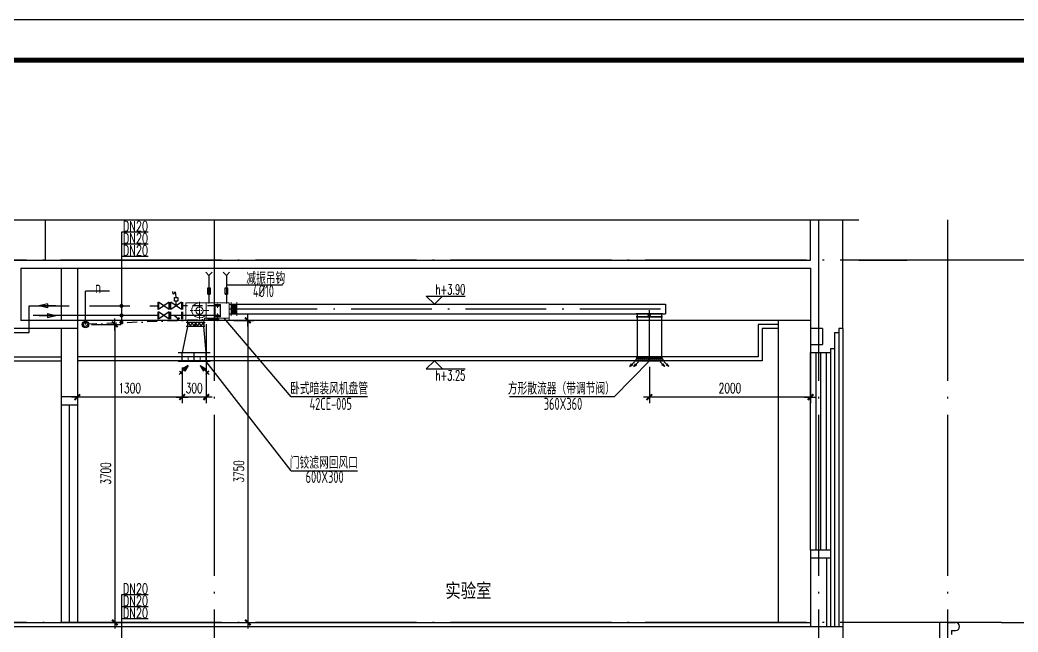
# Model space of a CAD drawing. Extents: x -345393 to -54719, y 203828 to 476815.
# Drawn here: x -240010 to -227621, y 248275 to 255872 of the extents above; entities that cross this region are included whole.
import ezdxf
from ezdxf.enums import TextEntityAlignment as Align

# ---------------------------------------------------------------- set-up
doc = ezdxf.new("R2010")
doc.units = 0
doc.header["$LTSCALE"] = 1000
doc.header["$MEASUREMENT"] = 0
for name, pattern in [('CENTER2', [1.125, 0.75, -0.125, 0.125, -0.125]), ('CHENG_DOTE', [1.42, 1, -0.2, 0.02, -0.2]), ('CONTINOUS', [0]), ('DASH', [0.35, 0.25, -0.1]), ('DASHDOT2', [0.5, 0.25, -0.125, 0, -0.125]), ('DASHED', [0.75, 0.5, -0.25]), ('DOTE', [2.42, 2, -0.2, 0.02, -0.2]), ('HIDDEN2', [0.1875, 0.125, -0.0625])]:
    doc.linetypes.add(name, pattern=pattern)
doc.layers.get('0').update_dxf_attribs({"color": 252, "linetype": 'CONTINUOUS'})
doc.layers.get('Defpoints').update_dxf_attribs({"color": 252, "linetype": 'CONTINUOUS'})
for name, color, linetype in [('A-卫生间', 252, 'CONTINUOUS'), ('A-外窗', 252, 'CONTINUOUS'), ('A-立面看线', 252, 'CONTINUOUS'), ('A-装饰构件', 252, 'CONTINUOUS'), ('DOTE', 250, 'DOTE'), ('WALL', 252, 'CONTINUOUS'), ('图框', 252, 'CONTINUOUS'), ('暖通-水-水阀', 3, 'CONTINUOUS'), ('暖通-水-管道-供水', 1, 'CONTINUOUS'), ('暖通-水-管道-凝结水', 40, 'DASHDOT2'), ('暖通-水-管道-回水', 6, 'DASHED'), ('暖通-水-管道-立管', 6, 'CONTINUOUS'), ('暖通-水-管道-管径', 201, 'CONTINUOUS'), ('暖通-风-标注', 160, 'CONTINUOUS'), ('暖通-风-法兰', 2, 'CONTINUOUS'), ('暖通-风-装饰吊顶', 74, 'DASH'), ('暖通-风-说明', 3, 'CONTINUOUS'), ('暖通-风-轴线', 5, 'CHENG_DOTE'), ('暖通-风-风管', 4, 'CONTINUOUS')]:
    doc.layers.add(name, color=color, linetype=linetype)
doc.layers.add('暖通-水-设备', color=3, linetype='CONTINUOUS', lineweight=20)
doc.layers.add('暖通-风-风口', color=3, linetype='CONTINUOUS', lineweight=20)
doc.styles.add('HT', font='simhei.ttf')
doc.styles.add('HZ-ZGBZ', font='romanc.shx', dxfattribs={"width": 0.65, "bigfont": '0hztxt.shx'})
doc.styles.add('NT1', font='tjromans.shx', dxfattribs={"width": 0.7, "bigfont": 'hztxt.shx'})
doc.styles.add('NT4', font='tssdeng.shx', dxfattribs={"width": 0.65, "bigfont": 'tssdchn.shx'})
doc.dimstyles.new('暖-标注50', dxfattribs={"dimscale": 0.5, "dimtxt": 250, "dimasz": 1, "dimexe": 150, "dimexo": 150, "dimgap": 100, "dimtad": 1, "dimdec": 0, "dimdsep": 46, "dimtxsty": 'HZ-ZGBZ', "dimblk": '_DIMX', "dimcen": 0.09, "dimclrt": 7, "dimadec": 0, "dimazin": 0, "dimtfac": 1, "dimtdec": 0, "dimtix": 1, "dimtmove": 2, "dimatfit": 3, "dimldrblk": '_DIMX', "dimfxl": 0, "dimtolj": 1, "dimtzin": 0, "dimarcsym": 0})

# ---------------------------------------------------------------- blocks, each defined once
blk = doc.blocks.new('_DIMX')
blk.add_line((-150, 0), (150, 0))
at = {"const_width": 50}
blk.add_lwpolyline([(-70, -70), (70, 70)], dxfattribs=at)
blk = doc.blocks.new('*D355')
at = {"layer": 'Defpoints', "color": 0}
for p in [(-227902, 248393), (-225968, 248393), (-227902, 244393)]:
    blk.add_point(p, dxfattribs=at)
at = {"layer": '暖通-风-标注', "color": 0, "lineweight": -2}
for p, q in [((-227827, 248393), (-225893, 248393)), ((-225968, 244394), (-225968, 248393)), ((-227827, 244393), (-225893, 244393))]:
    blk.add_line(p, q, dxfattribs=at)
at = {"layer": '暖通-风-标注', "color": 0, "lineweight": -2, "xscale": 0.5, "yscale": 0.5, "zscale": 0.5}
for p, rotation in [((-225968, 248393), 90), ((-225968, 244393), 270)]:
    blk.add_blockref('_DIMX', p, dxfattribs=dict(at, rotation=rotation))
at = {"layer": '暖通-风-标注', "color": 7, "insert": (-226081, 246393), "char_height": 125, "attachment_point": 5, "rotation": 90, "style": 'HZ-ZGBZ'}
blk.add_mtext('\\A1;4000', dxfattribs=at)
blk = doc.blocks.new('*D356')
at = {"layer": 'Defpoints', "color": 0}
for p in [(-227902, 252893), (-225968, 252893), (-227902, 248393)]:
    blk.add_point(p, dxfattribs=at)
at = {"layer": '暖通-风-标注', "color": 0, "lineweight": -2}
for p, q in [((-227827, 252893), (-225893, 252893)), ((-225968, 248394), (-225968, 252893)), ((-227827, 248393), (-225893, 248393))]:
    blk.add_line(p, q, dxfattribs=at)
at = {"layer": '暖通-风-标注', "color": 0, "lineweight": -2, "xscale": 0.5, "yscale": 0.5, "zscale": 0.5}
for p, rotation in [((-225968, 252893), 90), ((-225968, 248393), 270)]:
    blk.add_blockref('_DIMX', p, dxfattribs=dict(at, rotation=rotation))
at = {"layer": '暖通-风-标注', "color": 7, "insert": (-226081, 250643), "char_height": 125, "attachment_point": 5, "rotation": 90, "style": 'HZ-ZGBZ'}
blk.add_mtext('\\A1;4500', dxfattribs=at)
blk = doc.blocks.new('*D357')
at = {"layer": 'Defpoints', "color": 0}
for p in [(-227991, 252893), (-225629, 252893), (-227991, 230393)]:
    blk.add_point(p, dxfattribs=at)
at = {"layer": '暖通-风-标注', "color": 0, "lineweight": -2}
for p, q in [((-227916, 252893), (-225554, 252893)), ((-225629, 230394), (-225629, 252893)), ((-227916, 230393), (-225554, 230393))]:
    blk.add_line(p, q, dxfattribs=at)
at = {"layer": '暖通-风-标注', "color": 0, "lineweight": -2, "xscale": 0.5, "yscale": 0.5, "zscale": 0.5}
for p, rotation in [((-225629, 252893), 90), ((-225629, 230393), 270)]:
    blk.add_blockref('_DIMX', p, dxfattribs=dict(at, rotation=rotation))
at = {"layer": '暖通-风-标注', "color": 7, "insert": (-225741, 241643), "char_height": 125, "attachment_point": 5, "rotation": 90, "style": 'HZ-ZGBZ'}
blk.add_mtext('\\A1;22500', dxfattribs=at)
blk = doc.blocks.new('1-1剖面2~4F')
at = {"layer": '暖通-水-管道-管径'}
for p, q in [((5380.5, 4345.4), (5047.6, 4345.4)), ((5047.6, 4345.4), (5047.6, 3224.2)), ((5380.5, 4195.4), (5047.6, 4195.4)), ((5380.5, 4045.4), (5047.6, 4045.4))]:
    blk.add_line(p, q, dxfattribs=at)
at = {"layer": '暖通-水-管道-管径', "style": 'NT1', "width": 0.7}
for p in [(5065, 4357.5), (5065, 4207.5), (5065, 4057.5)]:
    blk.add_text('DN20', height=125, dxfattribs=at).set_placement(p)
blk = doc.blocks.new('箭头')
at = {"color": 3, "linetype": 'CONTINOUS'}
for p, q in [((-317, 0), (381, 0)), ((32, 84), (381, 0)), ((32, 84), (32, -84)), ((32, -84), (381, 0))]:
    blk.add_line(p, q, dxfattribs=at)
blk = doc.blocks.new('截止阀1')
at = {"layer": '暖通-水-水阀'}
for p, q in [((100, 0), (-100, 0)), ((100, -20), (-100, -20)), ((100, -320), (-100, -20)), ((-100, -320), (100, -20)), ((-100, -320), (100, -320)), ((-100, -340), (100, -340))]:
    blk.add_line(p, q, dxfattribs=at)
blk = doc.blocks.new('除污器2')
at = {"layer": '暖通-水-水阀'}
for p, q in [((100, 340), (-100, 340)), ((100, 320), (-100, 320)), ((-100, 20), (100, 20)), ((-100, 0), (100, 0)), ((134, 145), (60, 80)), ((140, 137), (66, 73))]:
    blk.add_line(p, q, dxfattribs=at)
at = {"layer": '暖通-水-水阀', "const_width": 40}
for points in [[(0, 320), (0, 20)], [(0, 224), (97, 112)]]:
    blk.add_lwpolyline(points, dxfattribs=at)
blk = doc.blocks.new('dd')
at = {"layer": '暖通-水-水阀'}
for p, q in [((100, 0), (-100, 0)), ((-325, -86), (-400, -79)), ((-387, -139), (-325, -86)), ((-334, -157), (-387, -139)), ((-236, -170), (-334, -157)), ((0, -170), (-130, -170)), ((100, -20), (-100, -20)), ((100, -320), (-100, -20)), ((-100, -320), (100, -20)), ((-100, -320), (100, -320)), ((-100, -340), (100, -340))]:
    blk.add_line(p, q, dxfattribs=at)
blk.add_lwpolyline([(-236, -217), (-130, -217), (-130, -123), (-236, -123)], close=True, dxfattribs=at)
blk = doc.blocks.new('*D737')
at = {"layer": 'Defpoints', "color": 0}
for p in [(-237430, 252143), (-237830, 248393), (-237181, 248393)]:
    blk.add_point(p, dxfattribs=at)
at = {"layer": '暖通-风-标注', "color": 0, "lineweight": -2}
for p, q in [((-237355, 252143), (-237106, 252143)), ((-237181, 252142), (-237181, 248393)), ((-237755, 248393), (-237106, 248393))]:
    blk.add_line(p, q, dxfattribs=at)
at = {"layer": '暖通-风-标注', "color": 0, "lineweight": -2, "xscale": 0.5, "yscale": 0.5, "zscale": 0.5}
for p, rotation in [((-237181, 252143), 90), ((-237181, 248393), 270)]:
    blk.add_blockref('_DIMX', p, dxfattribs=dict(at, rotation=rotation))
at = {"layer": '暖通-风-标注', "color": 7, "insert": (-237293, 250268), "char_height": 125, "attachment_point": 5, "rotation": 90, "style": 'HZ-ZGBZ'}
blk.add_mtext('\\A1;3750', dxfattribs=at)
blk = doc.blocks.new('*D738')
at = {"layer": 'Defpoints', "color": 0}
for p in [(-239197, 252093), (-239297, 248393), (-238832, 248393)]:
    blk.add_point(p, dxfattribs=at)
at = {"layer": '暖通-风-标注', "color": 0, "lineweight": -2}
for p, q in [((-239122, 252093), (-238757, 252093)), ((-238832, 252092), (-238832, 248393)), ((-239222, 248393), (-238757, 248393))]:
    blk.add_line(p, q, dxfattribs=at)
at = {"layer": '暖通-风-标注', "color": 0, "lineweight": -2, "xscale": 0.5, "yscale": 0.5, "zscale": 0.5}
for p, rotation in [((-238832, 252093), 90), ((-238832, 248393), 270)]:
    blk.add_blockref('_DIMX', p, dxfattribs=dict(at, rotation=rotation))
at = {"layer": '暖通-风-标注', "color": 7, "insert": (-238945, 250243), "char_height": 125, "attachment_point": 5, "rotation": 90, "style": 'HZ-ZGBZ'}
blk.add_mtext('\\A1;3700', dxfattribs=at)
blk = doc.blocks.new('fg_baiy01')
for p, q in [((0.5, 0.5), (-0.5, 0.5)), ((-0.5, 0.5), (-0.5, -0.5)), ((0.5, -0.5), (0.5, 0.5)), ((-0.5, 0.25), (0.5, 0.25)), ((-0.5, 0), (0.5, 0)), ((-0.5, -0.25), (0.5, -0.25)), ((-0.5, -0.5), (0.5, -0.5))]:
    blk.add_line(p, q)
blk = doc.blocks.new('A$C76E60354')
at = {"layer": '暖通-风-说明', "color": 95}
for p, q in [((-113, -113), (0, 0)), ((0, 0), (-68, -39)), ((0, 0), (-39, -68)), ((-106, -69), (-81, -81)), ((-69, -106), (-106, -69)), ((-106, -69), (-81, -81)), ((-69, -106), (-94, -94)), ((-40, -39), (-68, -39)), ((-39, -68), (-40, -39))]:
    blk.add_line(p, q, dxfattribs=at)
for points in [[(-68, -39), (-40, -39), (0, 0)], [(-39, -68), (-40, -39), (0, 0)]]:
    blk.add_solid(points, dxfattribs=at)
blk = doc.blocks.new('风机盘管2')
h = blk.add_hatch()
h.set_pattern_fill('ANSI37', color=95, scale=5, style=0)
h.set_pattern_definition([(45, (-10574485.771, -16627846.545), (-11.225320151, 11.225320151), []), (135, (-10574485.771, -16627846.545), (-11.225320151, -11.225320151), [])])
h.paths.add_polyline_path([(-167, -15), (-237, -15), (-237, -75), (-167, -75)])
h.paths.add_polyline_path([(-237, -75), (-237, -135), (-167, -135), (-167, -75)])
for p, q in [((-142, 0), (141, 0)), ((-142, -210), (-142, 0)), ((141, 0), (141, -210)), ((141, 0), (396, 0)), ((226, 0), (141, 0)), ((396, 0), (396, -220)), ((-142, -190), (141, -190)), ((-142, -190), (141, -190)), ((-132, -220), (131, -220)), ((141, -190), (163, -190)), ((157, -245), (390, -245)), ((163, -190), (163, -220)), ((163, -220), (396, -220)), ((173, -220), (173, -245)), ((373, -220), (373, -245))]:
    blk.add_line(p, q)
at = {"color": 3, "linetype": 'CENTER2', "ltscale": 0.1}
for p, q in [((226, 12), (226, -203)), ((-25, -38), (25, -38)), ((0, -13), (0, -63)), ((109, -96), (343, -96)), ((-25, -156), (25, -156)), ((-20, -205), (20, -205)), ((0, -131), (0, -181)), ((0, -185), (0, -225))]:
    blk.add_line(p, q, dxfattribs=at)
for points in [[(-35, -20), (35, -20), (35, -173), (-35, -173)], [(-30, -25), (30, -25), (30, -168), (-30, -168)]]:
    blk.add_lwpolyline(points, close=True)
for centre, radius in [((0, -38), 12.5), ((226, -96), 45.7), ((0, -156), 12.5), ((0, -205), 10)]:
    blk.add_circle(centre, radius)
for centre, radius, start, end in [((226, -99), 98.9, 1.8115, 90), ((223, -84), 102, 216.3406, 353.3695), ((-132, -210), 10, 180, 270), ((131, -210), 10, 270, 0)]:
    blk.add_arc(centre, radius, start, end)
at = {"layer": '暖通-水-设备'}
for p, q in [((-237, -160), (-237, 10)), ((-167, -160), (-167, 10))]:
    blk.add_line(p, q, dxfattribs=at)
at = {"layer": '暖通-风-轴线'}
blk.add_line((-142, -75), (-237, -75), dxfattribs=at)
at = {"layer": '暖通-风-风管'}
for p, q in [((-142, -15), (-237, -15)), ((-142, -135), (-237, -135))]:
    blk.add_line(p, q, dxfattribs=at)
blk = doc.blocks.new('A$C5A12350D')
at = {"layer": '暖通-风-标注'}
h = blk.add_hatch(dxfattribs=at)
h.set_pattern_fill('ANSI37', color=256, scale=250, style=0)
h.set_pattern_definition([(45, (-633792.043, -274273.086), (-22.0970869, 22.0970869), []), (135, (-633792.043, -274273.086), (-22.0970869, -22.0970869), [])])
h.paths.add_polyline_path([(200, -50), (200, 0), (100, 0), (100, -50)])
h.paths.add_polyline_path([(100, -50), (100, 0), (0, 0), (0, -50)])
at = {"layer": '暖通-风-法兰'}
for p, q in [((-16, 0), (216, 0)), ((-16, -50), (216, -50))]:
    blk.add_line(p, q, dxfattribs=at)
at = {"layer": '暖通-风-轴线'}
blk.add_line((100, 0), (100, -50), dxfattribs=at)
at = {"layer": '暖通-风-风管'}
for p, q in [((0, 0), (0, -50)), ((200, 0), (200, -50))]:
    blk.add_line(p, q, dxfattribs=at)
blk = doc.blocks.new('*D739')
at = {"layer": 'Defpoints', "color": 0}
for p in [(-237697, 252170), (-237997, 251633), (-237997, 251191)]:
    blk.add_point(p, dxfattribs=at)
at = {"layer": '暖通-风-标注', "color": 0, "lineweight": -2}
for p, q in [((-237697, 252095), (-237697, 251116)), ((-237997, 251558), (-237997, 251116)), ((-237998, 251191), (-237998, 251191)), ((-237697, 251191), (-237997, 251191)), ((-237697, 251191), (-237696, 251191))]:
    blk.add_line(p, q, dxfattribs=at)
at = {"layer": '暖通-风-标注', "color": 0, "lineweight": -2, "xscale": 0.5, "yscale": 0.5, "zscale": 0.5}
blk.add_blockref('_DIMX', (-237997, 251191), dxfattribs=at)
at = {"layer": '暖通-风-标注', "color": 0, "lineweight": -2, "xscale": 0.5, "yscale": 0.5, "zscale": 0.5, "rotation": 180}
blk.add_blockref('_DIMX', (-237697, 251191), dxfattribs=at)
at = {"layer": '暖通-风-标注', "color": 7, "insert": (-237847, 251303), "char_height": 125, "attachment_point": 5, "style": 'HZ-ZGBZ'}
blk.add_mtext('\\A1;300', dxfattribs=at)
blk = doc.blocks.new('*D740')
at = {"layer": 'Defpoints', "color": 0}
for p in [(-239297, 251643), (-237997, 251633), (-239297, 251191)]:
    blk.add_point(p, dxfattribs=at)
at = {"layer": '暖通-风-标注', "color": 0, "lineweight": -2}
for p, q in [((-239297, 251568), (-239297, 251116)), ((-237997, 251558), (-237997, 251116)), ((-237998, 251191), (-239297, 251191))]:
    blk.add_line(p, q, dxfattribs=at)
at = {"layer": '暖通-风-标注', "color": 0, "lineweight": -2, "xscale": 0.5, "yscale": 0.5, "zscale": 0.5, "rotation": 180}
blk.add_blockref('_DIMX', (-239297, 251191), dxfattribs=at)
at = {"layer": '暖通-风-标注', "color": 0, "lineweight": -2, "xscale": 0.5, "yscale": 0.5, "zscale": 0.5}
blk.add_blockref('_DIMX', (-237997, 251191), dxfattribs=at)
at = {"layer": '暖通-风-标注', "color": 7, "insert": (-238647, 251303), "char_height": 125, "attachment_point": 5, "style": 'HZ-ZGBZ'}
blk.add_mtext('\\A1;1300', dxfattribs=at)
blk = doc.blocks.new('*D741')
at = {"layer": 'Defpoints', "color": 0}
for p in [(-230197, 252143), (-232197, 251643), (-232197, 251191)]:
    blk.add_point(p, dxfattribs=at)
at = {"layer": '暖通-风-标注', "color": 0, "lineweight": -2}
for p, q in [((-230197, 252068), (-230197, 251116)), ((-232197, 251568), (-232197, 251116)), ((-230198, 251191), (-232197, 251191))]:
    blk.add_line(p, q, dxfattribs=at)
at = {"layer": '暖通-风-标注', "color": 0, "lineweight": -2, "xscale": 0.5, "yscale": 0.5, "zscale": 0.5, "rotation": 180}
blk.add_blockref('_DIMX', (-232197, 251191), dxfattribs=at)
at = {"layer": '暖通-风-标注', "color": 0, "lineweight": -2, "xscale": 0.5, "yscale": 0.5, "zscale": 0.5}
blk.add_blockref('_DIMX', (-230197, 251191), dxfattribs=at)
at = {"layer": '暖通-风-标注', "color": 7, "insert": (-231197, 251303), "char_height": 125, "attachment_point": 5, "style": 'HZ-ZGBZ'}
blk.add_mtext('\\A1;2000', dxfattribs=at)

msp = doc.modelspace()

# ---------------------------------------------------------------- linework, layer by layer
at = {"layer": 'A-卫生间'}
for p, q in [((-239697.37346, 253392.5295), (-239697.37346, 252892.5295)), ((-230597.38048, 252142.5295), (-230597.38048, 248392.5295)), ((-253997.37041, 248392.5295), (-230197.38334, 248392.5295))]:
    msp.add_line(p, q, dxfattribs=at)
at = {"layer": 'A-卫生间', "color": 251}
msp.add_line((-230197.38334, 252142.5295), (-239297.37346, 252142.5295), dxfattribs=at)
at = {"layer": 'A-卫生间'}
msp.add_lwpolyline([(-254597.36911, 253392.5295), (-242247.37688, 253392.5295), (-242097.39953, 253542.50685), (-242097.35422, 253242.55215), (-241947.37688, 253392.5295), (-229597.38464, 253392.5295)], dxfattribs=at)
at = {"layer": 'A-外窗'}
for p, q in [((-230197.38334, 249292.5295), (-230197.38334, 251742.5295)), ((-230127.38334, 249292.5295), (-230127.38334, 251742.5295)), ((-230067.38334, 249292.5295), (-230067.38334, 251742.5295)), ((-229997.38334, 249292.5295), (-229997.38334, 251742.5295)), ((-239497.37346, 251092.5295), (-239497.37346, 248392.5295)), ((-239397.37346, 251092.5295), (-239397.37346, 248392.5295)), ((-239297.37346, 251092.5295), (-239297.37346, 248392.5295))]:
    msp.add_line(p, q, dxfattribs=at)
at = {"layer": 'A-立面看线'}
for p, q in [((-229597.38334, 252892.5295), (-228997.38334, 252892.5295)), ((-228597.20972, 248392.5295), (-229197.38334, 248392.5295))]:
    msp.add_line(p, q, dxfattribs=at)
at = {"layer": 'A-装饰构件'}
for p, q in [((-229597.38334, 252892.5295), (-229797.38334, 252892.5295)), ((-229847.38334, 251992.5295), (-229847.38334, 248342.5295)), ((-229797.38334, 252042.5295), (-229797.38334, 248342.5295)), ((-229897.38334, 251792.5295), (-229897.38334, 248342.5295)), ((-229947.38334, 251742.5295), (-229947.38334, 249292.5295)), ((-229947.38334, 249192.5295), (-229947.38334, 248342.5295)), ((-228497.20972, 248392.5295), (-228397.20621, 248392.5295)), ((-228447.20972, 248292.5295), (-228397.20972, 248292.5295)), ((-228447.20972, 248292.5295), (-228447.20972, 248242.5295))]:
    msp.add_line(p, q, dxfattribs=at)
msp.add_arc((-228397.20972, 248342.5295), 50, 270, 90, dxfattribs=at)
at = {"layer": 'DOTE'}
for p, q in [((-237597.38334, 253392.5295), (-237597.38334, 230392.5295)), ((-230097.38334, 253392.5295), (-230097.38334, 230392.5295)), ((-228497.38334, 253392.5295), (-228497.38334, 230392.5295)), ((-227827.38029, 252892.5295), (-254097.38334, 252892.5295)), ((-227827.38029, 248392.5295), (-254097.38334, 248392.5295))]:
    msp.add_line(p, q, dxfattribs=at)
at = {"layer": 'WALL'}
for p, q in [((-230197.38334, 252892.5295), (-230197.38334, 253392.5295)), ((-229797.38334, 252042.5295), (-229797.38464, 253392.5295)), ((-253997.37041, 252892.5295), (-230197.38334, 252892.5295)), ((-239997.37346, 252792.5295), (-230197.38191, 252792.5295)), ((-239997.37346, 252792.5295), (-239997.37346, 252142.5295)), ((-239497.37346, 252792.5295), (-239497.37346, 252142.5295)), ((-239297.37346, 252792.5295), (-239297.37346, 251092.5295)), ((-230197.38334, 252792.5295), (-230197.38334, 251742.5295)), ((-239297.37346, 252142.5295), (-239997.37346, 252142.5295)), ((-239297.37346, 252042.5295), (-240397.37346, 252042.5295)), ((-239497.37346, 252042.5295), (-239497.37346, 251092.5295)), ((-230047.38334, 252042.5295), (-230197.38334, 252042.5295)), ((-230047.38334, 252042.5295), (-230047.38334, 251842.5295)), ((-229897.38334, 251992.5295), (-229847.38334, 251992.5295)), ((-229897.38334, 251992.5295), (-229897.38334, 251792.5295)), ((-229847.38334, 252042.5295), (-229847.38334, 251992.5295)), ((-229797.38334, 252042.5295), (-229847.38334, 252042.5295)), ((-230197.38334, 251842.5295), (-230047.38334, 251842.5295)), ((-229947.38334, 251792.5295), (-229897.38334, 251792.5295)), ((-229947.38334, 251792.5295), (-229947.38334, 251742.5295)), ((-230197.38334, 251742.5295), (-229947.38334, 251742.5295)), ((-239297.37346, 251192.5295), (-239497.37346, 251192.5295)), ((-239297.37346, 251092.5295), (-239497.37346, 251092.5295)), ((-230197.38334, 249292.5295), (-230197.38334, 248342.5295)), ((-229947.38334, 249292.5295), (-230197.38334, 249292.5295)), ((-229947.38334, 249292.5295), (-229947.38334, 249192.5295)), ((-229947.38334, 249192.5295), (-230197.38334, 249192.5295)), ((-229997.38334, 249192.5295), (-229997.38334, 248342.5295)), ((-254397.36878, 248342.5295), (-229797.38497, 248342.5295)), ((-229797.38497, 248342.5295), (-229797.38436, 248042.5295)), ((-228597.20972, 248392.5295), (-228597.20972, 248042.5295)), ((-228497.20972, 248392.5295), (-228597.20972, 248392.5295)), ((-228497.20972, 248392.5295), (-228497.20972, 247892.5295))]:
    msp.add_line(p, q, dxfattribs=at)
at = {"layer": '图框'}
msp.add_line((-219242.68185, 255872.36281), (-261292.68185, 255872.36281), dxfattribs=at)
at = {"layer": '图框', "const_width": 60}
msp.add_lwpolyline([(-219742.68185, 255372.36281), (-260042.68185, 255372.36281), (-260042.68185, 226672.36281), (-219742.68185, 226672.36281)], close=True, dxfattribs=at)
at = {"layer": '暖通-水-管道-供水'}
for p, q in [((-238299.78405, 252204.54972), (-239847.38639, 252204.54972)), ((-237555.88639, 252204.54972), (-237993.78405, 252204.54972))]:
    msp.add_line(p, q, dxfattribs=at)
at = {"layer": '暖通-水-管道-凝结水', "ltscale": 0.5}
msp.add_line((-237555.88639, 252159.68375), (-239157.44478, 252094.68999), dxfattribs=at)
at = {"layer": '暖通-水-管道-回水', "linetype": 'HIDDEN2'}
msp.add_line((-237555.88639, 252322.54972), (-237993.78405, 252322.54972), dxfattribs=at)
at = {"layer": '暖通-水-管道-回水'}
msp.add_lwpolyline([(-240397.38639, 251992.5295), (-239897.38639, 251992.5295), (-239897.38639, 252322.54972), (-238299.78405, 252322.54972)], dxfattribs=at)
at = {"layer": '暖通-水-管道-立管', "color": 3}
for radius in [40, 25]:
    msp.add_circle((-239197.38639, 252092.5295), radius, dxfattribs=at)
at = {"layer": '暖通-水-管道-管径'}
for p, q in [((-238416.89585, 253237.92302), (-238749.78405, 253237.92302)), ((-238749.78405, 253237.92302), (-238749.78405, 252116.74086)), ((-238416.89585, 253237.92302), (-238749.78405, 253237.92302)), ((-238416.89585, 253087.92302), (-238749.78405, 253087.92302)), ((-238416.89585, 252937.92302), (-238749.78405, 252937.92302))]:
    msp.add_line(p, q, dxfattribs=at)
at = {"layer": '暖通-水-管道-管径', "const_width": 25}
for points in [[(-238737.28405, 252322.54972, -1), (-238762.28405, 252322.54972, -1)], [(-238737.28405, 252204.54972, -1), (-238762.28405, 252204.54972, -1)], [(-238737.28405, 252116.74086, -1), (-238762.28405, 252116.74086, -1)]]:
    msp.add_lwpolyline(points, format="xyb", close=True, dxfattribs=at)
at = {"layer": '暖通-风-标注', "color": 95}
for p, q in [((-232381.06223, 251626.9224), (-232438.33788, 251569.64675)), ((-232331.06223, 251626.9224), (-232388.33788, 251569.64675)), ((-232063.7303, 251626.9224), (-232006.45465, 251569.64675)), ((-232013.7303, 251626.9224), (-231956.45465, 251569.64675)), ((-232438.33788, 251569.64675), (-232418.40292, 251604.16756)), ((-232438.33788, 251569.64675), (-232404.10663, 251589.36295)), ((-232418.56557, 251589.60498), (-232418.40292, 251604.16756)), ((-232404.10663, 251589.36295), (-232418.56557, 251589.60498)), ((-232388.33788, 251569.64675), (-232368.40292, 251604.16756)), ((-232388.33788, 251569.64675), (-232354.10663, 251589.36295)), ((-232368.56557, 251589.60498), (-232368.40292, 251604.16756)), ((-232354.10663, 251589.36295), (-232368.56557, 251589.60498)), ((-232040.6859, 251589.36295), (-232026.22696, 251589.60498)), ((-232006.45465, 251569.64675), (-232040.6859, 251589.36295)), ((-232026.22696, 251589.60498), (-232026.38961, 251604.16756)), ((-232006.45465, 251569.64675), (-232026.38961, 251604.16756)), ((-231990.6859, 251589.36295), (-231976.22696, 251589.60498)), ((-231956.45465, 251569.64675), (-231990.6859, 251589.36295)), ((-231956.45465, 251569.64675), (-231976.38961, 251604.16756))]:
    msp.add_line(p, q, dxfattribs=at)
at = {"layer": '暖通-风-标注', "const_width": 10}
for points in [[(-237669.21108, 252360.37525, 1), (-237659.21108, 252360.37525, 1)], [(-237442.5617, 252360.37525, -1), (-237452.5617, 252360.37525, -1)]]:
    msp.add_lwpolyline(points, format="xyb", close=True, dxfattribs=at)
at = {"layer": '暖通-风-标注', "color": 95}
for points in [[(-232418.40292, 251604.16756), (-232418.56557, 251589.60498), (-232438.33788, 251569.64675)], [(-232404.10663, 251589.36295), (-232418.56557, 251589.60498), (-232438.33788, 251569.64675)], [(-232368.40292, 251604.16756), (-232368.56557, 251589.60498), (-232388.33788, 251569.64675)], [(-232354.10663, 251589.36295), (-232368.56557, 251589.60498), (-232388.33788, 251569.64675)], [(-232040.6859, 251589.36295), (-232026.22696, 251589.60498), (-232006.45465, 251569.64675)], [(-232026.38961, 251604.16756), (-232026.22696, 251589.60498), (-232006.45465, 251569.64675)], [(-231990.6859, 251589.36295), (-231976.22696, 251589.60498), (-231956.45465, 251569.64675)], [(-231976.38961, 251604.16756), (-231976.22696, 251589.60498), (-231956.45465, 251569.64675)]]:
    msp.add_solid(points, dxfattribs=at)
at = {"layer": '暖通-风-法兰'}
for p, q in [((-232032.39627, 252225.37525), (-232362.39627, 252225.37525)), ((-232032.39627, 252222.37525), (-232362.39627, 252222.37525)), ((-232032.39627, 252187.87525), (-232362.39627, 252187.87525)), ((-232032.39627, 252184.87525), (-232362.39627, 252184.87525)), ((-238047.38639, 251742.5295), (-237647.38639, 251742.5295)), ((-237647.38639, 251632.5295), (-238047.38639, 251632.5295)), ((-232389.89627, 251642.5295), (-232004.89627, 251642.5295)), ((-232032.39627, 251675.5295), (-232362.39627, 251675.5295)), ((-232032.39627, 251672.5295), (-232362.39627, 251672.5295)), ((-232322.39627, 251672.5295), (-232352.39627, 251642.5295)), ((-232297.39627, 251672.5295), (-232327.39627, 251642.5295)), ((-232272.39627, 251672.5295), (-232302.39627, 251642.5295)), ((-232247.39627, 251672.5295), (-232277.39627, 251642.5295)), ((-232222.39627, 251672.5295), (-232252.39627, 251642.5295)), ((-232197.39627, 251672.5295), (-232227.39627, 251642.5295)), ((-232197.39627, 251672.5295), (-232167.39627, 251642.5295)), ((-232172.39627, 251672.5295), (-232142.39627, 251642.5295)), ((-232147.39627, 251672.5295), (-232117.39627, 251642.5295)), ((-232122.39627, 251672.5295), (-232092.39627, 251642.5295)), ((-232097.39627, 251672.5295), (-232067.39627, 251642.5295)), ((-232072.39627, 251672.5295), (-232042.39627, 251642.5295))]:
    msp.add_line(p, q, dxfattribs=at)
at = {"layer": '暖通-风-法兰', "color": 75}
for p, q in [((-232192.68776, 252221.46164), (-232214.94772, 252199.99682)), ((-232198.16054, 252190.42532), (-232212.40307, 252211.3706)), ((-232184.88809, 252216.31538), (-232208.01571, 252194.01388)), ((-232189.31357, 252192.36746), (-232207.46901, 252219.06714)), ((-232182.28023, 252208.60744), (-232203.50145, 252188.14424)), ((-232181.5066, 252196.97199), (-232199.01204, 252222.71575))]:
    msp.add_line(p, q, dxfattribs=at)
at = {"layer": '暖通-风-装饰吊顶', "linetype": 'ByBlock'}
for p, q in [((-244697.38029, 251692.5295), (-239497.37346, 251692.5295)), ((-244697.38029, 251642.5295), (-239497.37346, 251642.5295))]:
    msp.add_line(p, q, dxfattribs=at)
for points in [[(-230597.3934, 252092.5295), (-230847.3934, 252092.5295), (-230847.3934, 251692.5295), (-239297.38639, 251692.5295)], [(-230597.3934, 252042.5295), (-230797.3934, 252042.5295), (-230797.3934, 251642.5295), (-239297.38639, 251642.5295)]]:
    msp.add_lwpolyline(points, dxfattribs=at)
at = {"layer": '暖通-风-说明'}
for p, q in [((-237664.21108, 252700.11141), (-237664.21108, 252360.37525)), ((-237447.5617, 252700.11141), (-237447.5617, 252360.37525)), ((-238899.1246, 252507.55534), (-239197.38639, 252507.55534)), ((-239197.38639, 252092.5295), (-239197.38639, 252507.55534)), ((-237679.21108, 252545.63485), (-237649.21108, 252545.63485)), ((-237679.21108, 252467.13485), (-237679.21108, 252545.63485)), ((-237649.21108, 252467.13485), (-237649.21108, 252545.63485)), ((-237462.5617, 252545.63485), (-237432.5617, 252545.63485)), ((-237462.5617, 252467.13485), (-237462.5617, 252545.63485)), ((-237432.5617, 252467.13485), (-237432.5617, 252545.63485)), ((-237679.21108, 252467.13485), (-237649.21108, 252467.13485)), ((-237462.5617, 252467.13485), (-237432.5617, 252467.13485)), ((-234965.94811, 252445.37525), (-234485.64286, 252445.37525)), ((-234865.94811, 252345.37525), (-234965.94811, 252445.37525)), ((-234865.94811, 252345.37525), (-234765.94811, 252445.37525)), ((-236643.7887, 251195.31961), (-237476.44857, 252172.5295)), ((-236643.7887, 250276.34311), (-237697.38639, 251632.5295)), ((-234865.94811, 251642.5295), (-234965.94811, 251542.5295)), ((-234865.94811, 251642.5295), (-234765.94811, 251542.5295)), ((-232197.39627, 251642.5295), (-232634.18377, 251195.31961)), ((-234965.94811, 251542.5295), (-234485.64286, 251542.5295)), ((-235695.60348, 251195.31961), (-236643.7887, 251195.31961)), ((-232634.18377, 251195.31961), (-233934.8555, 251195.31961)), ((-236643.7887, 250276.34311), (-235818.2646, 250276.34311))]:
    msp.add_line(p, q, dxfattribs=at)
at = {"layer": '暖通-风-说明', "color": 3}
msp.add_line((-237447.5617, 252582.77762), (-236752.9375, 252582.77762), dxfattribs=at)
at = {"layer": '暖通-风-说明'}
for points in [[(-237704.47491, 252740.37525), (-237664.21108, 252700.11141), (-237623.94724, 252740.37525)], [(-237487.82554, 252740.37525), (-237447.5617, 252700.11141), (-237407.29787, 252740.37525)]]:
    msp.add_lwpolyline(points, dxfattribs=at)
for points in [[(-237679.21108, 252545.63485), (-237649.21108, 252545.63485), (-237649.21108, 252467.13485), (-237679.21108, 252467.13485)], [(-237462.5617, 252545.63485), (-237432.5617, 252545.63485), (-237432.5617, 252467.13485), (-237462.5617, 252467.13485)]]:
    msp.add_lwpolyline(points, close=True, dxfattribs=at)
at = {"layer": '暖通-风-轴线'}
for p, q in [((-237319.38639, 252285.37525), (-231998.0974, 252285.37525)), ((-232197.39627, 251642.5295), (-232197.39627, 252270.99976)), ((-237847.38639, 251632.5295), (-237847.38639, 251742.5295))]:
    msp.add_line(p, q, dxfattribs=at)
at = {"layer": '暖通-风-风管'}
for p, q in [((-237319.38639, 252345.37525), (-231998.0974, 252345.37525)), ((-231998.0974, 252345.37525), (-231998.0974, 252225.37525)), ((-237319.38639, 252225.37525), (-231998.0974, 252225.37525)), ((-232347.39627, 252222.37525), (-232347.39627, 251672.5295)), ((-232047.39627, 252222.37525), (-232047.39627, 251672.5295)), ((-237929.31821, 252065.37525), (-237997.38639, 251742.5295)), ((-237697.38639, 251742.5295), (-237729.31821, 252065.37525)), ((-237997.38639, 251632.5295), (-237997.38639, 251742.5295)), ((-237697.38639, 251632.5295), (-237697.38639, 251742.5295)), ((-232347.39627, 251672.5295), (-232377.39627, 251642.5295)), ((-232047.39627, 251672.5295), (-232017.39627, 251642.5295))]:
    msp.add_line(p, q, dxfattribs=at)

# ---------------------------------------------------------------- block references
at = {"layer": '暖通-水-水阀', "yscale": 0.4500000011175871, "zscale": 0.45, "rotation": 90}
for name, p, xscale in [('dd', (-238146.78405, 252322.54972), -0.4500000011175871), ('截止阀1', (-238299.78405, 252322.54972), 0.4500000011175871), ('截止阀1', (-238299.78405, 252204.54972), 0.4500000011175871)]:
    msp.add_blockref(name, p, dxfattribs=dict(at, xscale=xscale))
at = {"layer": '暖通-水-水阀', "yscale": 0.2976190476329066, "zscale": 0.2976190476190476}
for p, xscale in [((-239659.84148, 252322.54972), -0.2976190475746989), ((-239678.73037, 252204.54972), 0.2976190475746989)]:
    msp.add_blockref('箭头', p, dxfattribs=dict(at, xscale=xscale))
at = {"layer": '暖通-水-管道-供水', "xscale": -0.4500000011175871, "yscale": 0.4500000011175871, "zscale": 0.45, "rotation": 90}
msp.add_blockref('除污器2', (-237993.78405, 252204.54972), dxfattribs=at)
at = {"layer": '暖通-水-设备', "xscale": -1}
msp.add_blockref('风机盘管2', (-237555.88639, 252360.37525), dxfattribs=at)
at = {"layer": '暖通-风-标注', "xscale": -1}
msp.add_blockref('A$C5A12350D', (-237729.31821, 252115.37525), dxfattribs=at)
at = {"layer": '暖通-风-标注'}
msp.add_blockref('1-1剖面2~4F', (-243797.38029, 244392.5295), dxfattribs=at)
at = {"layer": '暖通-风-说明'}
msp.add_blockref('A$C76E60354', (-237922.38639, 251582.5295), dxfattribs=at)
at = {"layer": '暖通-风-说明', "xscale": -1}
msp.add_blockref('A$C76E60354', (-237772.38639, 251582.5295), dxfattribs=at)
at = {"layer": '暖通-风-风口', "xscale": -60, "yscale": 300, "zscale": 60, "rotation": 90}
msp.add_blockref('fg_baiy01', (-237847.38639, 251662.5295), dxfattribs=at)

# ---------------------------------------------------------------- texts
at = {"layer": '暖通-水-管道-管径', "style": 'NT1', "width": 0.7}
for p in [(-238732.35042, 253250.00064), (-238732.35042, 253100.00064), (-238732.35042, 252950.00064)]:
    msp.add_text('DN20', height=125, dxfattribs=at).set_placement(p)
at = {"layer": '暖通-风-说明'}
for s, height, style, width, p in [('减振吊钩', 150, 'NT4', 0.7, (-237199.62409, 252590.88718)), ('4%%c10', 150, 'NT4', 0.65, (-237117.84538, 252431.97812)), ('实验室', 175, 'HT', 0.8, (-234729.10796, 248701.91026))]:
    msp.add_text(s, height=height, dxfattribs=dict(at, style=style, width=width)).set_placement(p)
for s, height, style, width, p in [('n', 150, 'NT4', 0.7, (-239039.62419, 252554.55386)), ('h+3.90', 125, 'HZ-ZGBZ', 0.6, (-234666.02437, 252527.68448)), ('h+3.25', 125, 'HZ-ZGBZ', 0.6, (-234666.02437, 251460.22027))]:
    msp.add_text(s, height=height, dxfattribs=dict(at, style=style, width=width)).set_placement(p, align=Align.MIDDLE)
at = {"layer": '暖通-风-说明', "style": 'NT4'}
for s, width, p in [('卧式暗装风机盘管', 0.7, (-236172.7745, 251222.65431)), ('方形散流器（带调节阀）', 0.7, (-233289.72253, 251222.65431)), ('42CE-005', 0.65, (-236152.2747, 251031.93703)), ('360X360', 0.65, (-233269.22273, 251031.93703)), ('门铰滤网回风口', 0.7, (-236237.80857, 250301.36421)), ('600X300', 0.65, (-236228.16259, 250124.93232))]:
    msp.add_text(s, height=150, dxfattribs=dict(at, width=width)).set_placement(p, align=Align.CENTER)

# ---------------------------------------------------------------- dimensions: what is measured, and where the dimension line sits
at = {"layer": '暖通-风-标注'}
for p1, p2, distance, picture, middle in [((-227990.73332, 230393.07192), (-227990.73332, 252893.07192), -2362.21248, '*D357', (-225741.02084, 241643.07192)), ((-227902.38029, 248393.07192), (-227902.38029, 252893.07192), -1934.31969, '*D356', (-226080.5606, 250643.07192)), ((-227902.38029, 244393.07192), (-227902.38029, 248393.07192), -1934.31969, '*D355', (-226080.5606, 246393.07192))]:
    dim = msp.add_aligned_dim(p1=p1, p2=p2, distance=distance, dimstyle='暖-标注50', dxfattribs=at)
    dim.commit()
    dim.dimension.update_dxf_attribs({"geometry": picture, "text_midpoint": middle})
for base, p1, p2, angle, picture, middle in [((-238832.33471, 248392.5295), (-239197.38639, 252092.5295), (-239297.38639, 248392.5295), 90, '*D738', (-238944.83471, 250242.5295)), ((-237997.38639, 251190.76972), (-237697.38639, 252170.37525), (-237997.38639, 251632.5295), 180, '*D739', (-237847.38639, 251303.26972)), ((-237180.99852, 248392.5295), (-237429.53003, 252142.5295), (-237829.53003, 248392.5295), 90, '*D737', (-237293.49852, 250267.5295)), ((-232197.39627, 251190.76972), (-230197.39627, 252142.5295), (-232197.39627, 251642.5295), 180, '*D741', (-231197.39627, 251303.26972)), ((-239297.38639, 251190.76972), (-237997.38639, 251632.5295), (-239297.38639, 251642.5295), 180, '*D740', (-238647.38639, 251303.26972))]:
    dim = msp.add_linear_dim(base=base, p1=p1, p2=p2, angle=angle, dimstyle='暖-标注50', dxfattribs=at)
    dim.commit()
    dim.dimension.update_dxf_attribs({"geometry": picture, "text_midpoint": middle})

doc.saveas('drawing.dxf')
